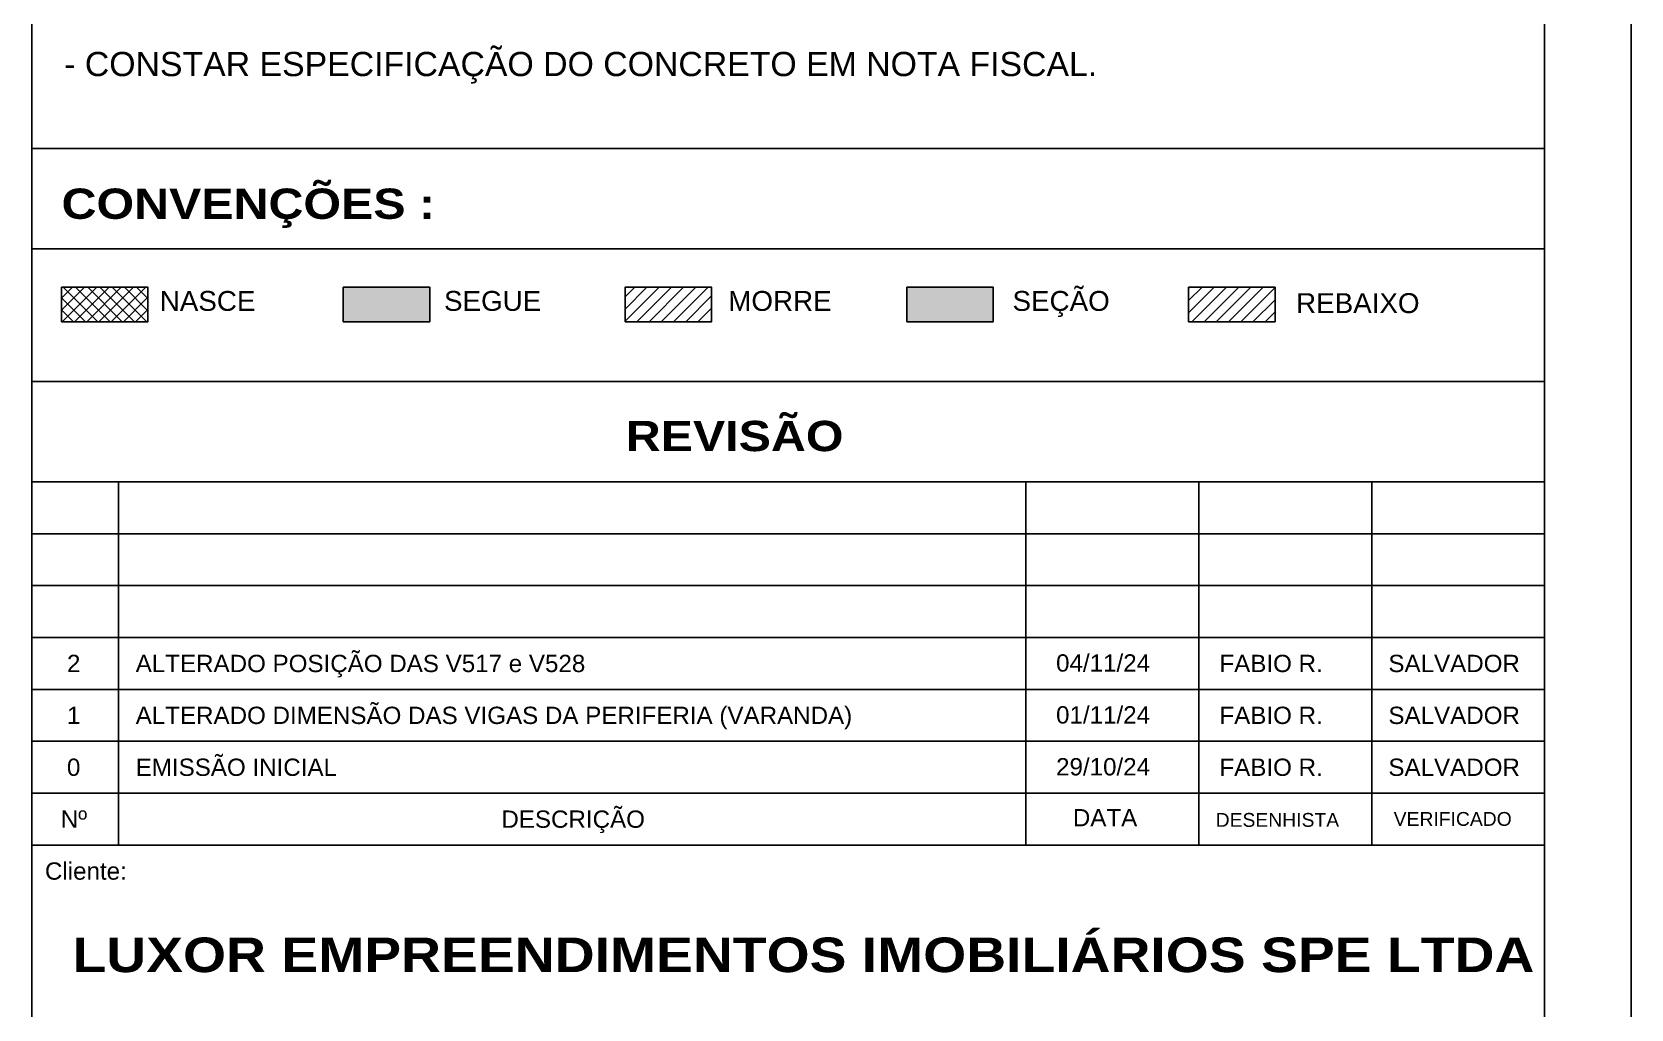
# Model space of a CAD drawing. Extents: x -15895 to 12929, y -2522 to 15173.
# Drawn here: x -9025 to -8100, y 11238 to 11802 of the extents above; entities that cross this region are included whole.
import ezdxf

# ---------------------------------------------------------------- set-up
doc = ezdxf.new("R2010")
doc.units = 0
for name, color, linetype in [('MTH-179', 1, 'Continuous'), ('MTH-18', 1, 'Continuous'), ('MTH-226', 6, 'Continuous'), ('MTH-230', 1, 'Continuous'), ('MTH-CARIMBO-TXT1', 1, 'Continuous'), ('MTH-CARIMBO-TXT2', 1, 'Continuous'), ('MTH-CARIMBOEFORMATO', 1, 'Continuous'), ('MTH-EIXO-215', 1, 'Continuous'), ('MTH-HACHURA-PILAR', 1, 'Continuous'), ('MTH-LINHA-SEÇÃO', 16, 'Continuous'), ('MTH-MARGEM', 5, 'Continuous'), ('MTH-PILAR-MORRE', 5, 'Continuous'), ('MTH-PILAR-NASCE', 5, 'Continuous'), ('MTH-PILAR-SEGUE', 5, 'Continuous'), ('MTH-SOMBRA21', 150, 'Continuous'), ('MTH-SOMBRA25', 253, 'Continuous'), ('MTH-TXT-NEGRITO', 5, 'Continuous'), ('MTH-TXT-NOTAS', 3, 'Continuous')]:
    doc.layers.add(name, color=color, linetype=linetype)
doc.styles.add('TQS_ARIAL', font='arial.ttf')
doc.styles.add('TQS_ARIAL_BLACK', font='ariblk.ttf')

msp = doc.modelspace()

# ---------------------------------------------------------------- linework, layer by layer
at = {"layer": 'MTH-179', "linetype": 'Continuous'}
msp.add_line((-8099.64, 10672.93), (-8099.64, 15172.93), dxfattribs=at)
at = {"layer": 'MTH-18', "linetype": 'Continuous'}
msp.add_line((-9024.64, 11677.06), (-8149.64, 11677.06), dxfattribs=at)
at = {"layer": 'MTH-226', "linetype": 'Continuous'}
for p, q in [((-9024.64, 11735.06), (-8149.64, 11735.06)), ((-9024.64, 11600.42), (-8149.64, 11600.42)), ((-9024.64, 11542.42), (-8149.64, 11542.42)), ((-8149.64, 11332.42), (-9024.64, 11332.42))]:
    msp.add_line(p, q, dxfattribs=at)
at = {"layer": 'MTH-230', "linetype": 'Continuous'}
msp.add_line((-9024.64, 10722.93), (-9024.64, 15122.93), dxfattribs=at)
at = {"layer": 'MTH-CARIMBO-TXT1', "linetype": 'Continuous'}
msp.add_lwpolyline([(-8305.53, 11654.9), (-8355.53, 11654.9), (-8355.53, 11634.9), (-8305.53, 11634.9), (-8305.53, 11654.9)], dxfattribs=at)
at = {"layer": 'MTH-CARIMBOEFORMATO', "linetype": 'Continuous'}
for p, q in [((-8974.64, 11332.42), (-8974.64, 11542.42)), ((-8449.64, 11332.42), (-8449.64, 11542.42)), ((-8349.64, 11332.42), (-8349.64, 11542.42)), ((-8249.64, 11332.42), (-8249.64, 11542.42)), ((-9024.64, 11512.42), (-8149.64, 11512.42)), ((-9024.64, 11482.42), (-8149.64, 11482.42)), ((-9024.64, 11452.42), (-8149.64, 11452.42)), ((-9024.64, 11422.42), (-8149.64, 11422.42)), ((-9024.64, 11392.42), (-8149.64, 11392.42)), ((-9024.64, 11362.42), (-8149.64, 11362.42))]:
    msp.add_line(p, q, dxfattribs=at)
at = {"layer": 'MTH-EIXO-215', "linetype": 'Continuous'}
for p, q in [((-8355.53, 11640.12), (-8340.74, 11654.9)), ((-8355.53, 11647.19), (-8347.81, 11654.9)), ((-8355.53, 11654.26), (-8354.88, 11654.9)), ((-8353.67, 11634.9), (-8333.67, 11654.9)), ((-8346.6, 11634.9), (-8326.6, 11654.9)), ((-8339.53, 11634.9), (-8319.53, 11654.9)), ((-8332.46, 11634.9), (-8312.46, 11654.9)), ((-8325.39, 11634.9), (-8305.53, 11654.76)), ((-8318.32, 11634.9), (-8305.53, 11647.69)), ((-8311.24, 11634.9), (-8305.53, 11640.62))]:
    msp.add_line(p, q, dxfattribs=at)
at = {"layer": 'MTH-HACHURA-PILAR', "linetype": 'Continuous'}
for p, q in [((-9007.53, 11641.55), (-8994.18, 11654.9)), ((-9007.53, 11648.62), (-9001.25, 11654.9)), ((-9007.53, 11648.85), (-8993.58, 11634.9)), ((-9007.11, 11634.9), (-8987.11, 11654.9)), ((-9006.51, 11654.9), (-8986.51, 11634.9)), ((-9000.04, 11634.9), (-8980.04, 11654.9)), ((-8999.44, 11654.9), (-8979.44, 11634.9)), ((-8992.97, 11634.9), (-8972.96, 11654.9)), ((-8992.37, 11654.9), (-8972.37, 11634.9)), ((-8985.89, 11634.9), (-8965.89, 11654.9)), ((-8985.3, 11654.9), (-8965.3, 11634.9)), ((-8978.82, 11634.9), (-8958.82, 11654.9)), ((-8978.23, 11654.9), (-8958.23, 11634.9)), ((-8971.75, 11634.9), (-8957.53, 11649.13)), ((-8971.15, 11654.9), (-8957.53, 11641.27)), ((-8964.08, 11654.9), (-8957.53, 11648.34)), ((-8681.53, 11635.21), (-8661.84, 11654.9)), ((-8681.53, 11642.28), (-8668.91, 11654.9)), ((-8681.53, 11649.36), (-8675.98, 11654.9)), ((-8674.77, 11634.9), (-8654.77, 11654.9)), ((-8667.7, 11634.9), (-8647.7, 11654.9)), ((-8660.63, 11634.9), (-8640.62, 11654.9)), ((-8653.55, 11634.9), (-8633.55, 11654.9)), ((-8646.48, 11634.9), (-8631.53, 11649.86)), ((-9007.53, 11641.77), (-9000.65, 11634.9)), ((-8964.68, 11634.9), (-8957.53, 11642.06)), ((-8639.41, 11634.9), (-8631.53, 11642.79)), ((-8957.61, 11634.9), (-8957.53, 11634.98)), ((-8632.34, 11634.9), (-8631.53, 11635.72))]:
    msp.add_line(p, q, dxfattribs=at)
at = {"layer": 'MTH-LINHA-SEÇÃO', "linetype": 'Continuous'}
msp.add_lwpolyline([(-8518.53, 11634.9), (-8468.53, 11634.9), (-8468.53, 11654.9), (-8518.53, 11654.9), (-8518.53, 11634.9)], dxfattribs=at)
at = {"layer": 'MTH-MARGEM', "linetype": 'Continuous'}
msp.add_line((-8149.64, 10722.93), (-8149.64, 15122.93), dxfattribs=at)
at = {"layer": 'MTH-PILAR-MORRE', "linetype": 'Continuous'}
msp.add_lwpolyline([(-8681.53, 11634.9), (-8631.53, 11634.9), (-8631.53, 11654.9), (-8681.53, 11654.9), (-8681.53, 11634.9)], dxfattribs=at)
at = {"layer": 'MTH-PILAR-NASCE', "linetype": 'Continuous'}
msp.add_lwpolyline([(-9007.53, 11634.9), (-8957.53, 11634.9), (-8957.53, 11654.9), (-9007.53, 11654.9), (-9007.53, 11634.9)], dxfattribs=at)
at = {"layer": 'MTH-PILAR-SEGUE', "linetype": 'Continuous'}
msp.add_lwpolyline([(-8844.53, 11634.9), (-8794.53, 11634.9), (-8794.53, 11654.9), (-8844.53, 11654.9), (-8844.53, 11634.9)], dxfattribs=at)
at = {"layer": 'MTH-SOMBRA21', "linetype": 'Continuous'}
for points in [[(-8518.53, 11634.9), (-8468.53, 11634.9), (-8468.53, 11654.9)], [(-8518.53, 11634.9), (-8468.53, 11654.9), (-8518.53, 11654.9)], [(-8518.53, 11634.9), (-8518.53, 11654.9), (-8518.53, 11634.9)]]:
    msp.add_solid(points, dxfattribs=at)
at = {"layer": 'MTH-SOMBRA25', "linetype": 'Continuous'}
for points in [[(-8844.53, 11634.9), (-8794.53, 11634.9), (-8794.53, 11654.9)], [(-8844.53, 11634.9), (-8794.53, 11654.9), (-8844.53, 11654.9)], [(-8844.53, 11634.9), (-8844.53, 11654.9), (-8844.53, 11634.9)]]:
    msp.add_solid(points, dxfattribs=at)

# ---------------------------------------------------------------- texts
at = {"layer": 'MTH-CARIMBO-TXT2', "linetype": 'Continuous', "style": 'TQS_ARIAL'}
msp.add_text('Cliente:', height=10, dxfattribs=at).set_placement((-9017.14, 11312.42))
at = {"layer": 'MTH-CARIMBOEFORMATO', "linetype": 'Continuous', "style": 'TQS_ARIAL'}
for s, height, p in [('Nº', 10, (-9007.97, 11342.42)), ('DESCRIÇÃO', 10, (-8753.09, 11342.42)), ('DATA', 10, (-8422.51, 11343.26)), ('DESENHISTA', 8, (-8339.9, 11342.98)), ('VERIFICADO', 8, (-8236.93, 11343.54))]:
    msp.add_text(s, height=height, dxfattribs=at).set_placement(p)
at = {"layer": 'MTH-TXT-NEGRITO', "linetype": 'Continuous', "style": 'TQS_ARIAL_BLACK'}
for s, height, p in [('CONVENÇÕES :', 17.5, (-9007.53, 11694.42)), ('REVISÃO', 17.5, (-8681.14, 11560.15)), ('LUXOR EMPREENDIMENTOS IMOBILIÁRIOS SPE LTDA', 20, (-9001.21, 11258.98))]:
    msp.add_text(s, height=height, dxfattribs=at).set_placement(p)
at = {"layer": 'MTH-TXT-NOTAS', "linetype": 'Continuous', "style": 'TQS_ARIAL'}
for s, height, p in [('- CONSTAR ESPECIFICAÇÃO DO CONCRETO EM NOTA FISCAL.', 14, (-9006.01, 11776.92)), ('SEÇÃO', 11.5, (-8457.42, 11641.23)), ('NASCE', 11.5, (-8950.73, 11641.23)), ('SEGUE', 11.5, (-8786.29, 11641.23)), ('MORRE', 11.5, (-8621.86, 11641.23)), ('REBAIXO', 11.5, (-8293.38, 11639.96)), ('2', 10, (-9004.4, 11432.42)), ('ALTERADO POSIÇÃO DAS V517 e V528', 10, (-8964.64, 11432.42)), ('04/11/24', 10, (-8432.22, 11432.7)), ('FABIO R.', 10, (-8337.73, 11432.42)), ('SALVADOR', 10, (-8239.98, 11432.42)), ('ALTERADO DIMENSÃO DAS VIGAS DA PERIFERIA (VARANDA)', 10, (-8964.64, 11402.42)), ('1', 10, (-9004.4, 11402.42)), ('01/11/24', 10, (-8432.22, 11402.7)), ('FABIO R.', 10, (-8337.73, 11402.42)), ('SALVADOR', 10, (-8239.98, 11402.42)), ('0', 10, (-9004.4, 11372.42)), ('EMISSÃO INICIAL', 10, (-8964.64, 11372.42)), ('29/10/24', 10, (-8432.22, 11372.7)), ('FABIO R.', 10, (-8337.73, 11372.42)), ('SALVADOR', 10, (-8239.98, 11372.42))]:
    msp.add_text(s, height=height, dxfattribs=at).set_placement(p)

doc.saveas('drawing.dxf')
